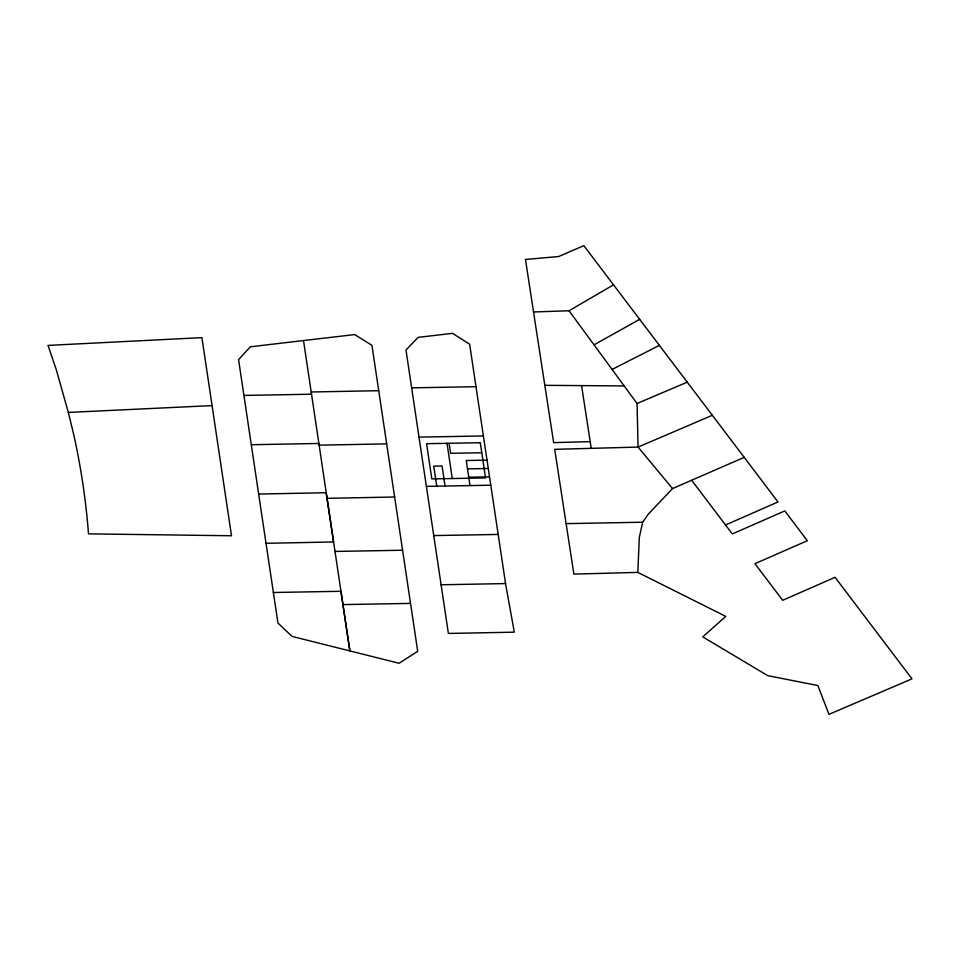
<?xml version="1.0" encoding="UTF-8"?>
<svg xmlns="http://www.w3.org/2000/svg" width="960" height="960" viewBox="0 0 960 960"><rect width="100%" height="100%" fill="white"/><g stroke="black" fill="none" stroke-linecap="round" stroke-linejoin="round"><path stroke-width="1.44" d="M691.764 480.408L732.336 533.928L784.788 510.924L807.336 540.708L754.92 563.7L782.688 600.3L835.056 577.32L912 678.852L828.96 714.348L817.872 685.56L767.712 675.624L702.732 636.876L725.784 616.392L637.824 572.388L639.3 537.528L642.66 522.216L648.504 513.924L672.528 488.568L744.216 457.356L777.984 501.972L725.58 524.964M613.524 284.832L569.052 310.764L533.52 311.964L525.48 259.464L558.636 256.536L583.836 245.652L744.216 457.356M594.048 344.832L639.66 319.368M612.108 369.432L659.364 345.384M712.32 415.296L638.064 447.084L554.7 449.328L573.876 574.116L637.824 572.388M672.528 488.568L638.064 447.084L637.068 403.512L687.252 382.164M303.516 340.548L250.308 346.8L238.572 359.664L277.932 623.004L292.008 636.396L399.06 663.264L417.708 651.324L371.94 345.336L354.696 334.584L303.516 340.548L349.86 650.928L340.944 591.288L273.384 592.5M68.328 412.428L73.992 435.732A1078.584 844.104 11.5 0 1 88.5 533.856L231.504 535.764L201.924 337.632L48 345.408L56.316 369.768L68.328 412.428L212.076 405.6M590.184 441.648L553.656 442.632L533.52 311.964M258.648 494.04L326.184 492.732L333.576 541.968L266.016 543.3M327.06 498.336L394.632 497.004M411.624 387.852L475.992 386.7L505.8 585.168L514.308 632.172L448.38 633.444L405.984 350.028L418.08 337.38L452.508 333.348L469.656 344.22L475.992 386.7M311.232 391.992L378.732 390.696M243.912 395.436L311.508 394.212M419.04 437.124L483.444 435.948M251.352 444.732L318.864 443.46M319.116 445.164L386.676 443.868M481.776 452.736L450.6 453.312L449.112 443.28M487.044 460.128L466.26 460.512L469.992 485.58M467.508 468.864L488.292 468.492M468.744 477.228L489.54 476.844M426.396 486.372L490.8 485.208M566.112 523.632L642.66 522.216M335.004 551.448L402.564 550.236M441.06 584.784L505.572 583.572M433.716 535.572L498.204 534.444M342.936 604.596L410.544 603.408M544.848 385.32L624.192 385.932M569.052 310.764L637.068 403.512M581.568 385.596L591.228 448.344M447.024 443.316L452.268 478.536M445.044 486.036L442.056 465.984L433.74 466.128L436.728 486.192M480.288 442.716L426.576 443.688L431.82 478.908L485.532 477.924L480.288 442.716"/></g></svg>
